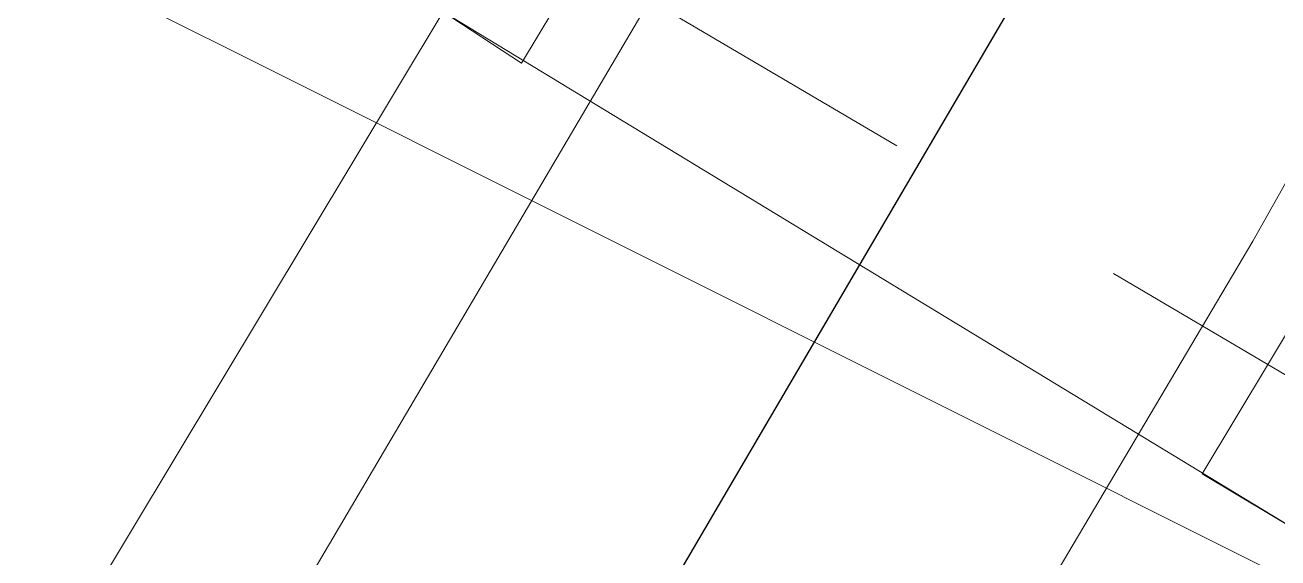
# Model space of a CAD drawing. Header units: metres. Extents: x 0 to 105485, y 0 to 425721.
# Drawn here: x 104935.84 to 104945.81, y 425443.47 to 425447.71 of the extents above; entities that cross this region are included whole.
import ezdxf

# ---------------------------------------------------------------- set-up
doc = ezdxf.new("R2010")
doc.units = ezdxf.units.M
doc.header["$MEASUREMENT"] = 0
doc.linetypes.add('KG-PERCEEL-SO', pattern=[19, 5.5, -4, 5.5, -4])
for name, color, linetype, lineweight in [('B-XX-KG-GRENS_PERCEEL-G', 150, 'KG-PERCEEL-SO', 18), ('B-XX-KW-KUNSTWERK_DEK-G', 170, 'Continuous', 18), ('B-XX-OG-GRENS-G', 7, 'Continuous', 18), ('B-XX-OG-WATER_HAVEN-G', 170, 'Continuous', 18), ('B-XX-VH-GESLOTENVERHARDING-G', 10, 'Continuous', 18), ('B-XX-VH-OPENVERHARDING-G', 90, 'Continuous', 18)]:
    doc.layers.add(name, color=color, linetype=linetype, lineweight=lineweight)
doc.layers.add('GIS-WEGVAKKEN', color=2, linetype='Continuous')

msp = doc.modelspace()

# ---------------------------------------------------------------- linework, layer by layer
at = {"layer": 'B-XX-KG-GRENS_PERCEEL-G', "ltscale": 0.5, "flags": 128}
msp.add_lwpolyline([(104936.313, 425450.556), (104953.082, 425440.68), (104982.477, 425457.402)], dxfattribs=at)
at = {"layer": 'B-XX-KW-KUNSTWERK_DEK-G', "ltscale": 0.5}
msp.add_lwpolyline([(104939.785, 425432.99), (104943.514, 425439.216), (104946.042, 425443.642), (104945.204, 425444.142), (104947.881, 425448.599), (104947.275, 425448.956), (104942.934, 425451.513), (104942.437, 425451.805), (104939.79, 425447.408), (104939.165, 425447.817), (104933.841, 425438.964), (104930.926, 425434.03)], dxfattribs=at)
at = {"layer": 'B-XX-OG-GRENS-G'}
msp.add_polyline3d([(104912.5, 425472.5, 1.4548), (104917.5, 425462.5, 0.595), (104922.5, 425457.5, 1.3617), (104927.5, 425452.5, 1.3082), (104937.5, 425447.5, 3.443), (104947.5, 425442.5, 2.051), (104952.5, 425437.5, 3.851), (104957.5, 425442.5, 1.2625), (104967.5, 425447.5, 2.4071), (104972.5, 425447.5, 1.2865), (104982.5, 425452.5, 0.8324), (104992.5, 425457.5, 0.5932), (104997.5, 425462.5, 1.4412), (105007.5, 425467.5, 0.8227), (105017.5, 425472.5, 0.678), (105022.5, 425477.5, 1.6329), (105032.5, 425482.5, 1.2349), (105042.5, 425487.5, 1.6639)], dxfattribs=at)
at = {"layer": 'B-XX-OG-WATER_HAVEN-G', "ltscale": 0.5}
msp.add_lwpolyline([(104963.113, 425443.168), (104961.67, 425442.328), (104960.846, 425443.794), (104960.744, 425443.897), (104959.745, 425443.35), (104956.934, 425441.81), (104953.381, 425439.865), (104953.409, 425439.769), (104953.007, 425439.521), (104949.488, 425441.653), (104946.704, 425443.257), (104946.042, 425443.642), (104939.165, 425447.817), (104938.519, 425448.193), (104938.454, 425448.172), (104928.246, 425453.992), (104928.006, 425454.354), (104927.799, 425454.667), (104917.198, 425470.675), (104917.05, 425470.899), (104913.774, 425475.847)], dxfattribs=at)
at = {"layer": 'B-XX-VH-GESLOTENVERHARDING-G', "ltscale": 0.5}
for points in [[(104942.934, 425451.513), (104942.437, 425451.805), (104939.79, 425447.408), (104939.165, 425447.817), (104933.841, 425438.964), (104930.926, 425434.03), (104927.79, 425428.48), (104927.468, 425427.957), (104928.661, 425427.249), (104934.367, 425436.982)], [(104947.275, 425448.956), (104942.934, 425451.513), (104934.367, 425436.982), (104928.661, 425427.249), (104928.681, 425427.237), (104929.171, 425426.947), (104929.213, 425426.922), (104932.395, 425425.035), (104932.926, 425424.721), (104933.003, 425424.675), (104938.715, 425434.36), (104945.608, 425445.992)], [(104933.003, 425424.675), (104933.057, 425424.643), (104934.318, 425423.896), (104934.403, 425423.845), (104934.696, 425424.328), (104939.785, 425432.99), (104943.514, 425439.216), (104946.042, 425443.642), (104945.204, 425444.142), (104947.881, 425448.599), (104947.275, 425448.956), (104945.608, 425445.992), (104938.715, 425434.36)]]:
    msp.add_lwpolyline(points, close=True, dxfattribs=at)
at = {"layer": 'B-XX-VH-OPENVERHARDING-G', "ltscale": 0.5}
msp.add_lwpolyline([(104947.275, 425448.956), (104942.934, 425451.513), (104944.151, 425453.575), (104944.73, 425454.703), (104945.534, 425456.138), (104945.009, 425456.433), (104943.352, 425457.364), (104938.974, 425449.01), (104939.33, 425448.802), (104939.636, 425448.624), (104939.165, 425447.817), (104946.042, 425443.642)], dxfattribs=at)
at = {"layer": 'GIS-WEGVAKKEN'}
msp.add_lwpolyline([(104918.8891, 425404.5169), (104923.12, 425412.79), (104945.63, 425451.18), (104948.7, 425455), (104952.2267, 425460.4328)], dxfattribs=at)

doc.saveas('drawing.dxf')
